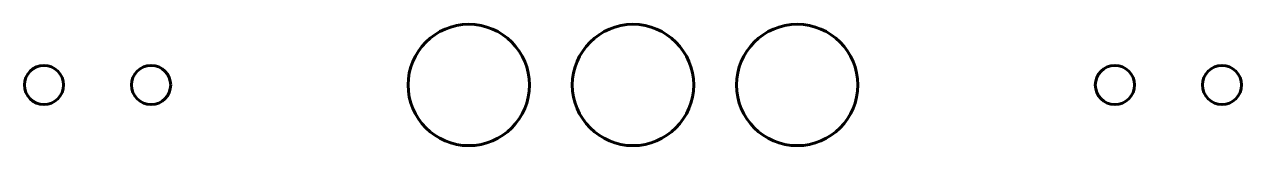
# Model space of a CAD drawing. Header units: millimetres. Extents: x 823 to 994, y 195 to 212.
import ezdxf

# ---------------------------------------------------------------- set-up
doc = ezdxf.new("R2010")
doc.units = ezdxf.units.MM
doc.linetypes.add('K5LT32789', pattern=[0])
doc.layers.add('Системный слой', color=7, linetype='Continuous')

msp = doc.modelspace()

# ---------------------------------------------------------------- linework, layer by layer
at = {"layer": 'Системный слой', "color": 5, "linetype": 'K5LT32789', "lineweight": 60, "true_color": 0x0000ff}
for centre, radius in [((885.39, 203.31), 8.5), ((908.39, 203.31), 8.5), ((931.39, 203.31), 8.5), ((825.89, 203.31), 2.75), ((840.89, 203.31), 2.75), ((975.89, 203.31), 2.75), ((990.89, 203.31), 2.75)]:
    msp.add_circle(centre, radius, dxfattribs=at)

doc.saveas('drawing.dxf')
